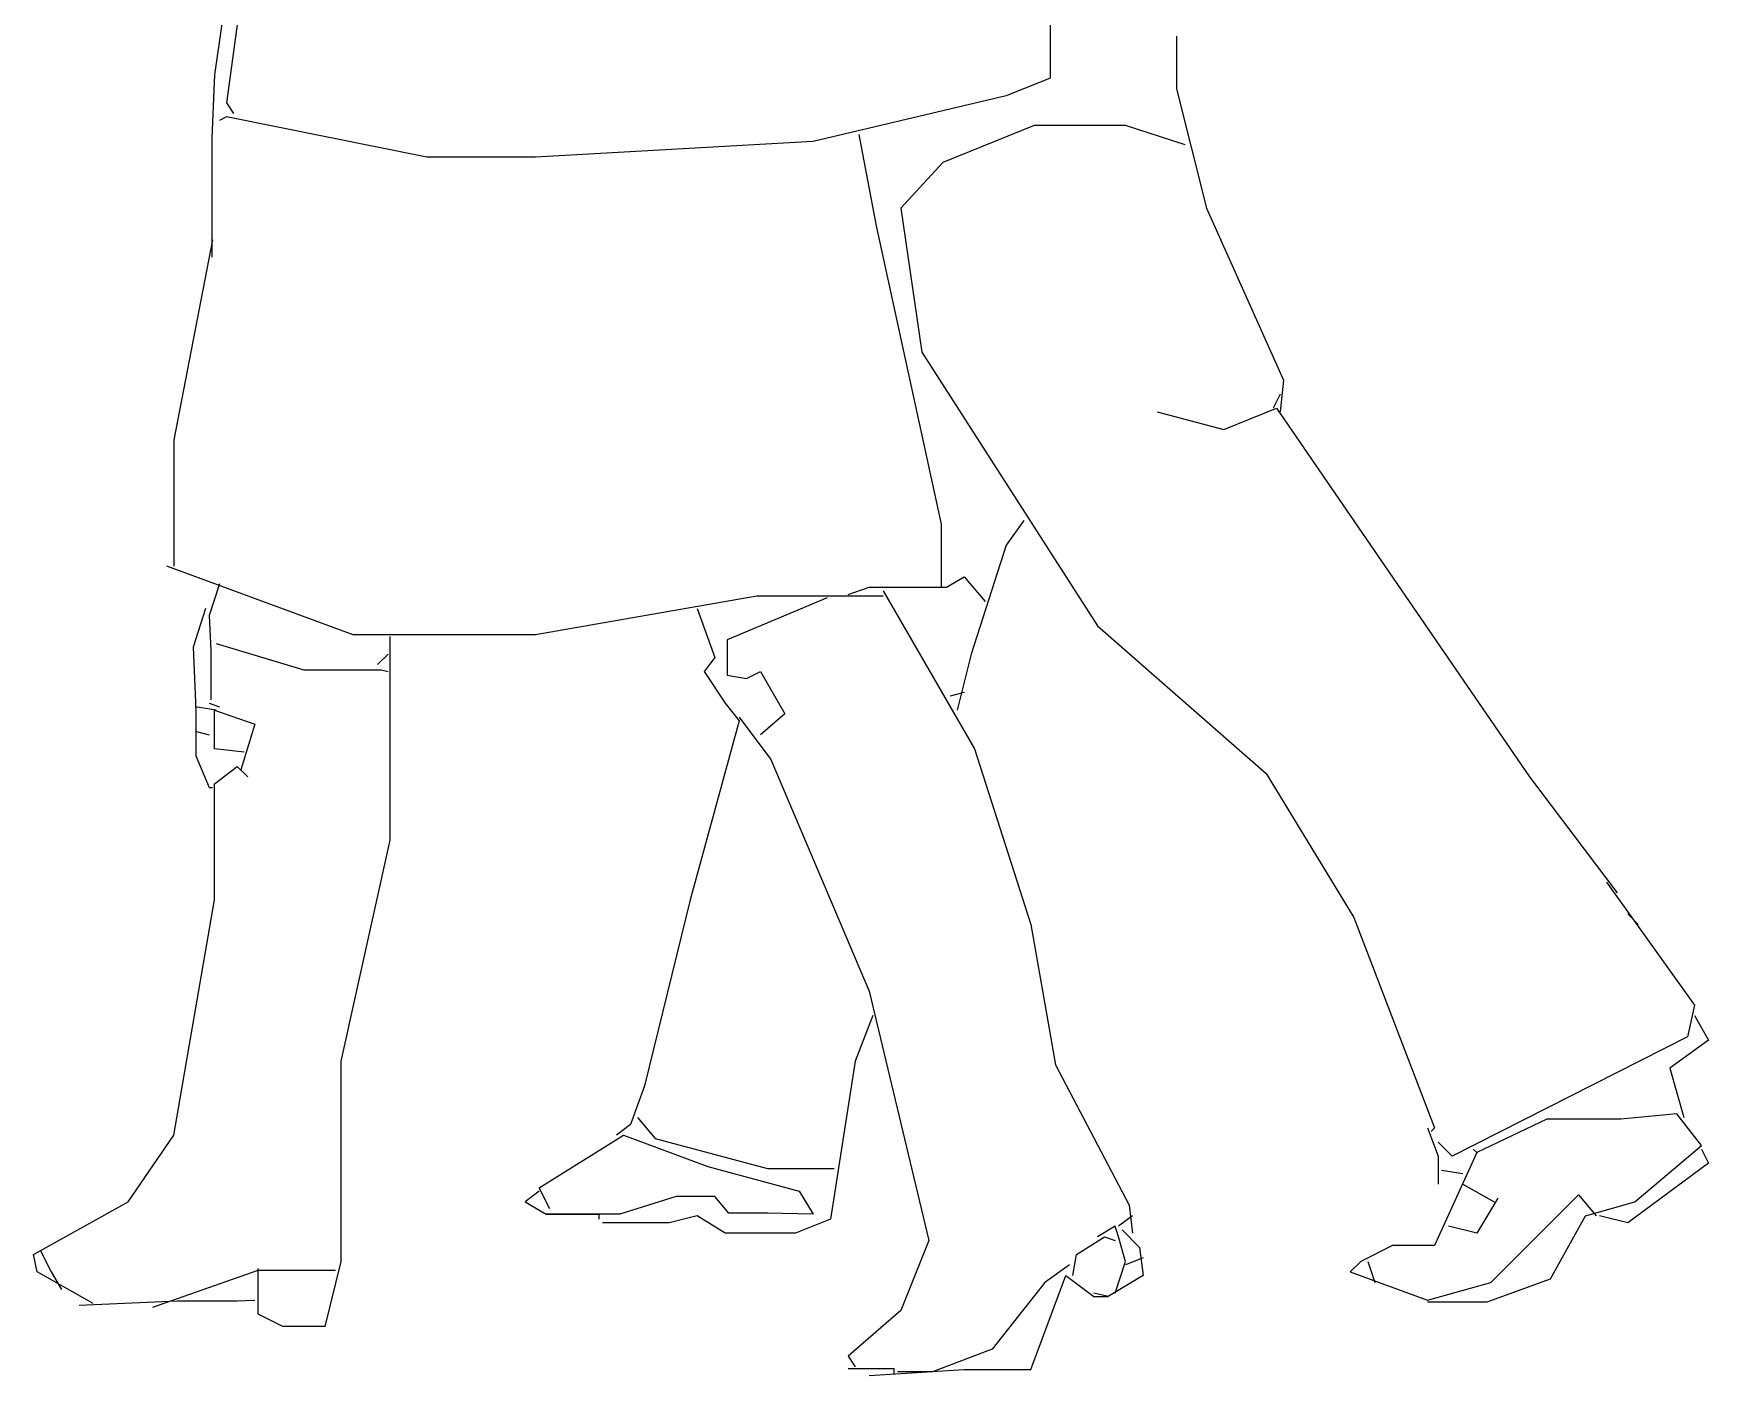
# Model space of a CAD drawing. Extents: x -126.29 to -125.34, y -5277.37 to -5275.67.
# Drawn here: x -126.292 to -125.338, y -5277.371 to -5276.607 of the extents above; entities that cross this region are included whole.
import ezdxf

# ---------------------------------------------------------------- set-up
doc = ezdxf.new("R2010")
doc.units = 0
doc.header["$LTSCALE"] = 1000
doc.layers.add('MULHER', color=7, linetype='CONTINUOUS')

msp = doc.modelspace()

# ---------------------------------------------------------------- linework, layer by layer
at = {"layer": 'MULHER', "linetype": 'CONTINUOUS'}
for points in [[(-125.8964, -5276.00427), (-125.8484, -5276.05427), (-125.8264, -5276.10027), (-125.8144, -5276.14227), (-125.8044, -5276.17427), (-125.7964, -5276.21227), (-125.7724, -5276.24027), (-125.7644, -5276.26827), (-125.7494, -5276.30827), (-125.7494, -5276.36427), (-125.7704, -5276.38427), (-125.7854, -5276.39027), (-125.7854, -5276.44627), (-125.7134, -5276.59827), (-125.7134, -5276.63227), (-125.7384, -5276.64227), (-125.8484, -5276.66827), (-126.0064, -5276.67727), (-126.0684, -5276.67727), (-126.1824, -5276.65427), (-126.1864, -5276.65627)], [(-125.8964, -5276.00427), (-125.8484, -5276.05427), (-125.8264, -5276.10027), (-125.8144, -5276.14227), (-125.8044, -5276.17427), (-125.7964, -5276.21227), (-125.7724, -5276.24027), (-125.7644, -5276.26827), (-125.7494, -5276.30827), (-125.7494, -5276.36427), (-125.7704, -5276.38427), (-125.7854, -5276.39027), (-125.7854, -5276.44627), (-125.7134, -5276.59827), (-125.7134, -5276.63227), (-125.7384, -5276.64227), (-125.8484, -5276.66827), (-126.0064, -5276.67727), (-126.0684, -5276.67727), (-126.1824, -5276.65427), (-126.1864, -5276.65627)], [(-125.8964, -5276.00427), (-125.8484, -5276.05427), (-125.8264, -5276.10027), (-125.8144, -5276.14227), (-125.8044, -5276.17427), (-125.7964, -5276.21227), (-125.7724, -5276.24027), (-125.7644, -5276.26827), (-125.7494, -5276.30827), (-125.7494, -5276.36427), (-125.7704, -5276.38427), (-125.7854, -5276.39027), (-125.7854, -5276.44627), (-125.7134, -5276.59827), (-125.7134, -5276.63227), (-125.7384, -5276.64227), (-125.8484, -5276.66827), (-126.0064, -5276.67727), (-126.0684, -5276.67727), (-126.1824, -5276.65427), (-126.1864, -5276.65627)], [(-125.8964, -5276.00427), (-125.8484, -5276.05427), (-125.8264, -5276.10027), (-125.8144, -5276.14227), (-125.8044, -5276.17427), (-125.7964, -5276.21227), (-125.7724, -5276.24027), (-125.7644, -5276.26827), (-125.7494, -5276.30827), (-125.7494, -5276.36427), (-125.7704, -5276.38427), (-125.7854, -5276.39027), (-125.7854, -5276.44627), (-125.7134, -5276.59827), (-125.7134, -5276.63227), (-125.7384, -5276.64227), (-125.8484, -5276.66827), (-126.0064, -5276.67727), (-126.0684, -5276.67727), (-126.1824, -5276.65427), (-126.1864, -5276.65627)], [(-125.8964, -5276.00427), (-125.8484, -5276.05427), (-125.8264, -5276.10027), (-125.8144, -5276.14227), (-125.8044, -5276.17427), (-125.7964, -5276.21227), (-125.7724, -5276.24027), (-125.7644, -5276.26827), (-125.7494, -5276.30827), (-125.7494, -5276.36427), (-125.7704, -5276.38427), (-125.7854, -5276.39027), (-125.7854, -5276.44627), (-125.7134, -5276.59827), (-125.7134, -5276.63227), (-125.7384, -5276.64227), (-125.8484, -5276.66827), (-126.0064, -5276.67727), (-126.0684, -5276.67727), (-126.1824, -5276.65427), (-126.1864, -5276.65627)], [(-125.8964, -5276.00427), (-125.8484, -5276.05427), (-125.8264, -5276.10027), (-125.8144, -5276.14227), (-125.8044, -5276.17427), (-125.7964, -5276.21227), (-125.7724, -5276.24027), (-125.7644, -5276.26827), (-125.7494, -5276.30827), (-125.7494, -5276.36427), (-125.7704, -5276.38427), (-125.7854, -5276.39027), (-125.7854, -5276.44627), (-125.7134, -5276.59827), (-125.7134, -5276.63227), (-125.7384, -5276.64227), (-125.8484, -5276.66827), (-126.0064, -5276.67727), (-126.0684, -5276.67727), (-126.1824, -5276.65427), (-126.1864, -5276.65627)], [(-126.0904, -5276.32827), (-126.0774, -5276.33427), (-126.0799, -5276.49827), (-126.0799, -5276.51827), (-126.1284, -5276.52627), (-126.1444, -5276.53427), (-126.1744, -5276.58627), (-126.1824, -5276.64627), (-126.1784, -5276.65227)], [(-126.0904, -5276.32827), (-126.0774, -5276.33427), (-126.0799, -5276.49827), (-126.0799, -5276.51827), (-126.1284, -5276.52627), (-126.1444, -5276.53427), (-126.1744, -5276.58627), (-126.1824, -5276.64627), (-126.1784, -5276.65227)], [(-126.0904, -5276.32827), (-126.0774, -5276.33427), (-126.0799, -5276.49827), (-126.0799, -5276.51827), (-126.1284, -5276.52627), (-126.1444, -5276.53427), (-126.1744, -5276.58627), (-126.1824, -5276.64627), (-126.1784, -5276.65227)], [(-126.1924, -5276.34627), (-126.1964, -5276.35827), (-126.2144, -5276.40627), (-126.2244, -5276.48027), (-126.2164, -5276.50027), (-126.1764, -5276.50827), (-126.1764, -5276.54027), (-126.1894, -5276.63027), (-126.1909, -5276.66627), (-126.1909, -5276.73427)], [(-126.1924, -5276.34627), (-126.1964, -5276.35827), (-126.2144, -5276.40627), (-126.2244, -5276.48027), (-126.2164, -5276.50027), (-126.1764, -5276.50827), (-126.1764, -5276.54027), (-126.1894, -5276.63027), (-126.1909, -5276.66627), (-126.1909, -5276.73427)], [(-126.1924, -5276.34627), (-126.1964, -5276.35827), (-126.2144, -5276.40627), (-126.2244, -5276.48027), (-126.2164, -5276.50027), (-126.1764, -5276.50827), (-126.1764, -5276.54027), (-126.1894, -5276.63027), (-126.1909, -5276.66627), (-126.1909, -5276.73427)], [(-126.1924, -5276.34627), (-126.1964, -5276.35827), (-126.2144, -5276.40627), (-126.2244, -5276.48027), (-126.2164, -5276.50027), (-126.1764, -5276.50827), (-126.1764, -5276.54027), (-126.1894, -5276.63027), (-126.1909, -5276.66627), (-126.1909, -5276.73427)], [(-126.1924, -5276.34627), (-126.1964, -5276.35827), (-126.2144, -5276.40627), (-126.2244, -5276.48027), (-126.2164, -5276.50027), (-126.1764, -5276.50827), (-126.1764, -5276.54027), (-126.1894, -5276.63027), (-126.1909, -5276.66627), (-126.1909, -5276.73427)], [(-125.6414, -5276.60827), (-125.6414, -5276.63827), (-125.6244, -5276.70627), (-125.5804, -5276.80427), (-125.5824, -5276.82227)], [(-125.6414, -5276.60827), (-125.6414, -5276.63827), (-125.6244, -5276.70627), (-125.5804, -5276.80427), (-125.5824, -5276.82227)], [(-125.6414, -5276.60827), (-125.6414, -5276.63827), (-125.6244, -5276.70627), (-125.5804, -5276.80427), (-125.5824, -5276.82227)], [(-125.6414, -5276.60827), (-125.6414, -5276.63827), (-125.6244, -5276.70627), (-125.5804, -5276.80427), (-125.5824, -5276.82227)], [(-125.6414, -5276.60827), (-125.6414, -5276.63827), (-125.6244, -5276.70627), (-125.5804, -5276.80427), (-125.5824, -5276.82227)], [(-125.6414, -5276.60827), (-125.6414, -5276.63827), (-125.6244, -5276.70627), (-125.5804, -5276.80427), (-125.5824, -5276.82227)], [(-125.6414, -5276.60827), (-125.6414, -5276.63827), (-125.6244, -5276.70627), (-125.5804, -5276.80427), (-125.5824, -5276.82227)], [(-125.6414, -5276.60827), (-125.6414, -5276.63827), (-125.6244, -5276.70627), (-125.5804, -5276.80427), (-125.5824, -5276.82227)], [(-125.6414, -5276.60827), (-125.6414, -5276.63827), (-125.6244, -5276.70627), (-125.5804, -5276.80427), (-125.5824, -5276.82227)], [(-125.6364, -5276.67027), (-125.6704, -5276.65927), (-125.7224, -5276.65927), (-125.7744, -5276.68027), (-125.7984, -5276.70627), (-125.7864, -5276.78827), (-125.6864, -5276.94427), (-125.5904, -5277.02827), (-125.5404, -5277.11027), (-125.4944, -5277.23027), (-125.4964, -5277.23227)], [(-125.6364, -5276.67027), (-125.6704, -5276.65927), (-125.7224, -5276.65927), (-125.7744, -5276.68027), (-125.7984, -5276.70627), (-125.7864, -5276.78827), (-125.6864, -5276.94427), (-125.5904, -5277.02827), (-125.5404, -5277.11027), (-125.4944, -5277.23027), (-125.4964, -5277.23227)], [(-125.6364, -5276.67027), (-125.6704, -5276.65927), (-125.7224, -5276.65927), (-125.7744, -5276.68027), (-125.7984, -5276.70627), (-125.7864, -5276.78827), (-125.6864, -5276.94427), (-125.5904, -5277.02827), (-125.5404, -5277.11027), (-125.4944, -5277.23027), (-125.4964, -5277.23227)], [(-125.6364, -5276.67027), (-125.6704, -5276.65927), (-125.7224, -5276.65927), (-125.7744, -5276.68027), (-125.7984, -5276.70627), (-125.7864, -5276.78827), (-125.6864, -5276.94427), (-125.5904, -5277.02827), (-125.5404, -5277.11027), (-125.4944, -5277.23027), (-125.4964, -5277.23227)], [(-125.6364, -5276.67027), (-125.6704, -5276.65927), (-125.7224, -5276.65927), (-125.7744, -5276.68027), (-125.7984, -5276.70627), (-125.7864, -5276.78827), (-125.6864, -5276.94427), (-125.5904, -5277.02827), (-125.5404, -5277.11027), (-125.4944, -5277.23027), (-125.4964, -5277.23227)], [(-125.6364, -5276.67027), (-125.6704, -5276.65927), (-125.7224, -5276.65927), (-125.7744, -5276.68027), (-125.7984, -5276.70627), (-125.7864, -5276.78827), (-125.6864, -5276.94427), (-125.5904, -5277.02827), (-125.5404, -5277.11027), (-125.4944, -5277.23027), (-125.4964, -5277.23227)], [(-125.6364, -5276.67027), (-125.6704, -5276.65927), (-125.7224, -5276.65927), (-125.7744, -5276.68027), (-125.7984, -5276.70627), (-125.7864, -5276.78827), (-125.6864, -5276.94427), (-125.5904, -5277.02827), (-125.5404, -5277.11027), (-125.4944, -5277.23027), (-125.4964, -5277.23227)], [(-125.6364, -5276.67027), (-125.6704, -5276.65927), (-125.7224, -5276.65927), (-125.7744, -5276.68027), (-125.7984, -5276.70627), (-125.7864, -5276.78827), (-125.6864, -5276.94427), (-125.5904, -5277.02827), (-125.5404, -5277.11027), (-125.4944, -5277.23027), (-125.4964, -5277.23227)], [(-125.8224, -5276.66427), (-125.8124, -5276.71627), (-125.7754, -5276.88627), (-125.7754, -5276.92227)], [(-125.8224, -5276.66427), (-125.8124, -5276.71627), (-125.7754, -5276.88627), (-125.7754, -5276.92227)], [(-125.8224, -5276.66427), (-125.8124, -5276.71627), (-125.7754, -5276.88627), (-125.7754, -5276.92227)], [(-125.8224, -5276.66427), (-125.8124, -5276.71627), (-125.7754, -5276.88627), (-125.7754, -5276.92227)], [(-125.8224, -5276.66427), (-125.8124, -5276.71627), (-125.7754, -5276.88627), (-125.7754, -5276.92227)], [(-125.8224, -5276.66427), (-125.8124, -5276.71627), (-125.7754, -5276.88627), (-125.7754, -5276.92227)], [(-125.8224, -5276.66427), (-125.8124, -5276.71627), (-125.7754, -5276.88627), (-125.7754, -5276.92227)], [(-126.1904, -5276.72427), (-126.2124, -5276.83827), (-126.2124, -5276.90627), (-126.2124, -5276.91027)], [(-126.1904, -5276.72427), (-126.2124, -5276.83827), (-126.2124, -5276.90627), (-126.2124, -5276.91027)], [(-126.1904, -5276.72427), (-126.2124, -5276.83827), (-126.2124, -5276.90627), (-126.2124, -5276.91027)], [(-126.1904, -5276.72427), (-126.2124, -5276.83827), (-126.2124, -5276.90627), (-126.2124, -5276.91027)], [(-126.1904, -5276.72427), (-126.2124, -5276.83827), (-126.2124, -5276.90627), (-126.2124, -5276.91027)], [(-126.1904, -5276.72427), (-126.2124, -5276.83827), (-126.2124, -5276.90627), (-126.2124, -5276.91027)], [(-125.5824, -5276.81227), (-125.5864, -5276.82027)], [(-125.5824, -5276.81227), (-125.5864, -5276.82027)], [(-125.5824, -5276.81227), (-125.5864, -5276.82027)], [(-125.5824, -5276.81227), (-125.5864, -5276.82027)], [(-125.5824, -5276.81227), (-125.5864, -5276.82027)], [(-125.5824, -5276.81227), (-125.5864, -5276.82027)], [(-125.5824, -5276.81227), (-125.5864, -5276.82027)], [(-125.5824, -5276.81227), (-125.5864, -5276.82027)], [(-125.5824, -5276.81227), (-125.5864, -5276.82027)], [(-125.5824, -5276.81227), (-125.5864, -5276.82027)], [(-125.6524, -5276.82227), (-125.6144, -5276.83227), (-125.5844, -5276.82027), (-125.4404, -5277.03027), (-125.3904, -5277.09627)], [(-125.6524, -5276.82227), (-125.6144, -5276.83227), (-125.5844, -5276.82027), (-125.4404, -5277.03027), (-125.3904, -5277.09627)], [(-125.6524, -5276.82227), (-125.6144, -5276.83227), (-125.5844, -5276.82027), (-125.4404, -5277.03027), (-125.3904, -5277.09627)], [(-125.6524, -5276.82227), (-125.6144, -5276.83227), (-125.5844, -5276.82027), (-125.4404, -5277.03027), (-125.3904, -5277.09627)], [(-125.6524, -5276.82227), (-125.6144, -5276.83227), (-125.5844, -5276.82027), (-125.4404, -5277.03027), (-125.3904, -5277.09627)], [(-125.7284, -5276.88427), (-125.7384, -5276.89827), (-125.7584, -5276.96027), (-125.7664, -5276.99227)], [(-125.7284, -5276.88427), (-125.7384, -5276.89827), (-125.7584, -5276.96027), (-125.7664, -5276.99227)], [(-125.7284, -5276.88427), (-125.7384, -5276.89827), (-125.7584, -5276.96027), (-125.7664, -5276.99227)], [(-125.7284, -5276.88427), (-125.7384, -5276.89827), (-125.7584, -5276.96027), (-125.7664, -5276.99227)], [(-125.8084, -5276.92727), (-125.8804, -5276.92727), (-126.0064, -5276.94927), (-126.1104, -5276.94927), (-126.2164, -5276.91027)], [(-125.8084, -5276.92727), (-125.8804, -5276.92727), (-126.0064, -5276.94927), (-126.1104, -5276.94927), (-126.2164, -5276.91027)], [(-125.8084, -5276.92727), (-125.8804, -5276.92727), (-126.0064, -5276.94927), (-126.1104, -5276.94927), (-126.2164, -5276.91027)], [(-125.8084, -5276.92727), (-125.8804, -5276.92727), (-126.0064, -5276.94927), (-126.1104, -5276.94927), (-126.2164, -5276.91027)], [(-126.1864, -5276.92027), (-126.1924, -5276.93827), (-126.1914, -5276.95827), (-126.1914, -5276.98627)], [(-126.1864, -5276.92027), (-126.1924, -5276.93827), (-126.1914, -5276.95827), (-126.1914, -5276.98627)], [(-126.1864, -5276.92027), (-126.1924, -5276.93827), (-126.1914, -5276.95827), (-126.1914, -5276.98627)], [(-126.1864, -5276.92027), (-126.1924, -5276.93827), (-126.1914, -5276.95827), (-126.1914, -5276.98627)], [(-126.1864, -5276.92027), (-126.1924, -5276.93827), (-126.1914, -5276.95827), (-126.1914, -5276.98627)], [(-126.1864, -5276.92027), (-126.1924, -5276.93827), (-126.1914, -5276.95827), (-126.1914, -5276.98627)], [(-125.8284, -5276.92627), (-125.8164, -5276.92227), (-125.7724, -5276.92227), (-125.7624, -5276.91627), (-125.7504, -5276.93027)], [(-125.8284, -5276.92627), (-125.8164, -5276.92227), (-125.7724, -5276.92227), (-125.7624, -5276.91627), (-125.7504, -5276.93027)], [(-125.8284, -5276.92627), (-125.8164, -5276.92227), (-125.7724, -5276.92227), (-125.7624, -5276.91627), (-125.7504, -5276.93027)], [(-125.8284, -5276.92627), (-125.8164, -5276.92227), (-125.7724, -5276.92227), (-125.7624, -5276.91627), (-125.7504, -5276.93027)], [(-125.8404, -5276.92827), (-125.8974, -5276.95227), (-125.8974, -5276.97227), (-125.8864, -5276.97427), (-125.8784, -5276.97027), (-125.8644, -5276.99427), (-125.8784, -5277.00627)], [(-125.8404, -5276.92827), (-125.8974, -5276.95227), (-125.8974, -5276.97227), (-125.8864, -5276.97427), (-125.8784, -5276.97027), (-125.8644, -5276.99427), (-125.8784, -5277.00627)], [(-125.8404, -5276.92827), (-125.8974, -5276.95227), (-125.8974, -5276.97227), (-125.8864, -5276.97427), (-125.8784, -5276.97027), (-125.8644, -5276.99427), (-125.8784, -5277.00627)], [(-125.8404, -5276.92827), (-125.8974, -5276.95227), (-125.8974, -5276.97227), (-125.8864, -5276.97427), (-125.8784, -5276.97027), (-125.8644, -5276.99427), (-125.8784, -5277.00627)], [(-125.8404, -5276.92827), (-125.8974, -5276.95227), (-125.8974, -5276.97227), (-125.8864, -5276.97427), (-125.8784, -5276.97027), (-125.8644, -5276.99427), (-125.8784, -5277.00627)], [(-125.8404, -5276.92827), (-125.8974, -5276.95227), (-125.8974, -5276.97227), (-125.8864, -5276.97427), (-125.8784, -5276.97027), (-125.8644, -5276.99427), (-125.8784, -5277.00627)], [(-125.8404, -5276.92827), (-125.8974, -5276.95227), (-125.8974, -5276.97227), (-125.8864, -5276.97427), (-125.8784, -5276.97027), (-125.8644, -5276.99427), (-125.8784, -5277.00627)], [(-125.8084, -5276.92427), (-125.7564, -5277.01427), (-125.7244, -5277.11427), (-125.7104, -5277.19427), (-125.6684, -5277.27427), (-125.6664, -5277.29027)], [(-125.8084, -5276.92427), (-125.7564, -5277.01427), (-125.7244, -5277.11427), (-125.7104, -5277.19427), (-125.6684, -5277.27427), (-125.6664, -5277.29027)], [(-125.8084, -5276.92427), (-125.7564, -5277.01427), (-125.7244, -5277.11427), (-125.7104, -5277.19427), (-125.6684, -5277.27427), (-125.6664, -5277.29027)], [(-125.8084, -5276.92427), (-125.7564, -5277.01427), (-125.7244, -5277.11427), (-125.7104, -5277.19427), (-125.6684, -5277.27427), (-125.6664, -5277.29027)], [(-125.8084, -5276.92427), (-125.7564, -5277.01427), (-125.7244, -5277.11427), (-125.7104, -5277.19427), (-125.6684, -5277.27427), (-125.6664, -5277.29027)], [(-125.8084, -5276.92427), (-125.7564, -5277.01427), (-125.7244, -5277.11427), (-125.7104, -5277.19427), (-125.6684, -5277.27427), (-125.6664, -5277.29027)], [(-125.8084, -5276.92427), (-125.7564, -5277.01427), (-125.7244, -5277.11427), (-125.7104, -5277.19427), (-125.6684, -5277.27427), (-125.6664, -5277.29027)], [(-125.8084, -5276.92427), (-125.7564, -5277.01427), (-125.7244, -5277.11427), (-125.7104, -5277.19427), (-125.6684, -5277.27427), (-125.6664, -5277.29027)], [(-125.8084, -5276.92427), (-125.7564, -5277.01427), (-125.7244, -5277.11427), (-125.7104, -5277.19427), (-125.6684, -5277.27427), (-125.6664, -5277.29027)], [(-125.8084, -5276.92427), (-125.7564, -5277.01427), (-125.7244, -5277.11427), (-125.7104, -5277.19427), (-125.6684, -5277.27427), (-125.6664, -5277.29027)], [(-126.1944, -5276.93427), (-126.2014, -5276.95627), (-126.1999, -5276.99227), (-126.1999, -5277.01827), (-126.1924, -5277.03627), (-126.1904, -5277.03627)], [(-126.1944, -5276.93427), (-126.2014, -5276.95627), (-126.1999, -5276.99227), (-126.1999, -5277.01827), (-126.1924, -5277.03627), (-126.1904, -5277.03627)], [(-126.1944, -5276.93427), (-126.2014, -5276.95627), (-126.1999, -5276.99227), (-126.1999, -5277.01827), (-126.1924, -5277.03627), (-126.1904, -5277.03627)], [(-126.1944, -5276.93427), (-126.2014, -5276.95627), (-126.1999, -5276.99227), (-126.1999, -5277.01827), (-126.1924, -5277.03627), (-126.1904, -5277.03627)], [(-126.1944, -5276.93427), (-126.2014, -5276.95627), (-126.1999, -5276.99227), (-126.1999, -5277.01827), (-126.1924, -5277.03627), (-126.1904, -5277.03627)], [(-126.1944, -5276.93427), (-126.2014, -5276.95627), (-126.1999, -5276.99227), (-126.1999, -5277.01827), (-126.1924, -5277.03627), (-126.1904, -5277.03627)], [(-126.1944, -5276.93427), (-126.2014, -5276.95627), (-126.1999, -5276.99227), (-126.1999, -5277.01827), (-126.1924, -5277.03627), (-126.1904, -5277.03627)], [(-126.1944, -5276.93427), (-126.2014, -5276.95627), (-126.1999, -5276.99227), (-126.1999, -5277.01827), (-126.1924, -5277.03627), (-126.1904, -5277.03627)], [(-126.1944, -5276.93427), (-126.2014, -5276.95627), (-126.1999, -5276.99227), (-126.1999, -5277.01827), (-126.1924, -5277.03627), (-126.1904, -5277.03627)], [(-125.9144, -5276.93427), (-125.9044, -5276.96227), (-125.9104, -5276.97027), (-125.8984, -5276.98827), (-125.8904, -5276.99827), (-125.9184, -5277.10027), (-125.9444, -5277.20627), (-125.9524, -5277.22827), (-125.9604, -5277.23427)], [(-125.9144, -5276.93427), (-125.9044, -5276.96227), (-125.9104, -5276.97027), (-125.8984, -5276.98827), (-125.8904, -5276.99827), (-125.9184, -5277.10027), (-125.9444, -5277.20627), (-125.9524, -5277.22827), (-125.9604, -5277.23427)], [(-125.9144, -5276.93427), (-125.9044, -5276.96227), (-125.9104, -5276.97027), (-125.8984, -5276.98827), (-125.8904, -5276.99827), (-125.9184, -5277.10027), (-125.9444, -5277.20627), (-125.9524, -5277.22827), (-125.9604, -5277.23427)], [(-125.9144, -5276.93427), (-125.9044, -5276.96227), (-125.9104, -5276.97027), (-125.8984, -5276.98827), (-125.8904, -5276.99827), (-125.9184, -5277.10027), (-125.9444, -5277.20627), (-125.9524, -5277.22827), (-125.9604, -5277.23427)], [(-126.1884, -5276.95427), (-126.1384, -5276.96927), (-126.0944, -5276.96927), (-126.0904, -5276.97027)], [(-126.1884, -5276.95427), (-126.1384, -5276.96927), (-126.0944, -5276.96927), (-126.0904, -5276.97027)], [(-126.1884, -5276.95427), (-126.1384, -5276.96927), (-126.0944, -5276.96927), (-126.0904, -5276.97027)], [(-126.0894, -5276.95027), (-126.0894, -5277.06627), (-126.1174, -5277.19227), (-126.1174, -5277.30627), (-126.1264, -5277.34327), (-126.1504, -5277.34327), (-126.1644, -5277.33627), (-126.1644, -5277.31027)], [(-126.0894, -5276.95027), (-126.0894, -5277.06627), (-126.1174, -5277.19227), (-126.1174, -5277.30627), (-126.1264, -5277.34327), (-126.1504, -5277.34327), (-126.1644, -5277.33627), (-126.1644, -5277.31027)], [(-126.0894, -5276.95027), (-126.0894, -5277.06627), (-126.1174, -5277.19227), (-126.1174, -5277.30627), (-126.1264, -5277.34327), (-126.1504, -5277.34327), (-126.1644, -5277.33627), (-126.1644, -5277.31027)], [(-126.0894, -5276.95027), (-126.0894, -5277.06627), (-126.1174, -5277.19227), (-126.1174, -5277.30627), (-126.1264, -5277.34327), (-126.1504, -5277.34327), (-126.1644, -5277.33627), (-126.1644, -5277.31027)], [(-126.0894, -5276.95027), (-126.0894, -5277.06627), (-126.1174, -5277.19227), (-126.1174, -5277.30627), (-126.1264, -5277.34327), (-126.1504, -5277.34327), (-126.1644, -5277.33627), (-126.1644, -5277.31027)], [(-126.0894, -5276.95027), (-126.0894, -5277.06627), (-126.1174, -5277.19227), (-126.1174, -5277.30627), (-126.1264, -5277.34327), (-126.1504, -5277.34327), (-126.1644, -5277.33627), (-126.1644, -5277.31027)], [(-126.0894, -5276.95027), (-126.0894, -5277.06627), (-126.1174, -5277.19227), (-126.1174, -5277.30627), (-126.1264, -5277.34327), (-126.1504, -5277.34327), (-126.1644, -5277.33627), (-126.1644, -5277.31027)], [(-126.0894, -5276.95027), (-126.0894, -5277.06627), (-126.1174, -5277.19227), (-126.1174, -5277.30627), (-126.1264, -5277.34327), (-126.1504, -5277.34327), (-126.1644, -5277.33627), (-126.1644, -5277.31027)], [(-126.0894, -5276.95027), (-126.0894, -5277.06627), (-126.1174, -5277.19227), (-126.1174, -5277.30627), (-126.1264, -5277.34327), (-126.1504, -5277.34327), (-126.1644, -5277.33627), (-126.1644, -5277.31027)], [(-126.0894, -5276.95027), (-126.0894, -5277.06627), (-126.1174, -5277.19227), (-126.1174, -5277.30627), (-126.1264, -5277.34327), (-126.1504, -5277.34327), (-126.1644, -5277.33627), (-126.1644, -5277.31027)], [(-126.0894, -5276.95027), (-126.0894, -5277.06627), (-126.1174, -5277.19227), (-126.1174, -5277.30627), (-126.1264, -5277.34327), (-126.1504, -5277.34327), (-126.1644, -5277.33627), (-126.1644, -5277.31027)], [(-126.0894, -5276.95027), (-126.0894, -5277.06627), (-126.1174, -5277.19227), (-126.1174, -5277.30627), (-126.1264, -5277.34327), (-126.1504, -5277.34327), (-126.1644, -5277.33627), (-126.1644, -5277.31027)], [(-126.0894, -5276.95027), (-126.0894, -5277.06627), (-126.1174, -5277.19227), (-126.1174, -5277.30627), (-126.1264, -5277.34327), (-126.1504, -5277.34327), (-126.1644, -5277.33627), (-126.1644, -5277.31027)], [(-126.0904, -5276.96027), (-126.0964, -5276.96627)], [(-126.0904, -5276.96027), (-126.0964, -5276.96627)], [(-126.0904, -5276.96027), (-126.0964, -5276.96627)], [(-126.0904, -5276.96027), (-126.0964, -5276.96627)], [(-126.0904, -5276.96027), (-126.0964, -5276.96627)], [(-126.0904, -5276.96027), (-126.0964, -5276.96627)], [(-126.0904, -5276.96027), (-126.0964, -5276.96627)], [(-126.1924, -5276.98827), (-126.1864, -5276.99027)], [(-126.1924, -5276.98827), (-126.1864, -5276.99027)], [(-125.7624, -5276.98227), (-125.7704, -5276.98427)], [(-125.7624, -5276.98227), (-125.7704, -5276.98427)], [(-125.7624, -5276.98227), (-125.7704, -5276.98427)], [(-126.1884, -5276.99227), (-126.2004, -5276.99027)], [(-126.1884, -5276.99227), (-126.2004, -5276.99027)], [(-126.1724, -5277.01627), (-126.1894, -5277.01427), (-126.1894, -5276.99227), (-126.1664, -5277.00027), (-126.1744, -5277.02627)], [(-126.1724, -5277.01627), (-126.1894, -5277.01427), (-126.1894, -5276.99227), (-126.1664, -5277.00027), (-126.1744, -5277.02627)], [(-126.1724, -5277.01627), (-126.1894, -5277.01427), (-126.1894, -5276.99227), (-126.1664, -5277.00027), (-126.1744, -5277.02627)], [(-126.1724, -5277.01627), (-126.1894, -5277.01427), (-126.1894, -5276.99227), (-126.1664, -5277.00027), (-126.1744, -5277.02627)], [(-126.1724, -5277.01627), (-126.1894, -5277.01427), (-126.1894, -5276.99227), (-126.1664, -5277.00027), (-126.1744, -5277.02627)], [(-126.1724, -5277.01627), (-126.1894, -5277.01427), (-126.1894, -5276.99227), (-126.1664, -5277.00027), (-126.1744, -5277.02627)], [(-126.1724, -5277.01627), (-126.1894, -5277.01427), (-126.1894, -5276.99227), (-126.1664, -5277.00027), (-126.1744, -5277.02627)], [(-125.8904, -5276.99627), (-125.8724, -5277.02027), (-125.8164, -5277.15227), (-125.7824, -5277.29427), (-125.7984, -5277.33427), (-125.8284, -5277.36027), (-125.8244, -5277.36627)], [(-125.8904, -5276.99627), (-125.8724, -5277.02027), (-125.8164, -5277.15227), (-125.7824, -5277.29427), (-125.7984, -5277.33427), (-125.8284, -5277.36027), (-125.8244, -5277.36627)], [(-125.8904, -5276.99627), (-125.8724, -5277.02027), (-125.8164, -5277.15227), (-125.7824, -5277.29427), (-125.7984, -5277.33427), (-125.8284, -5277.36027), (-125.8244, -5277.36627)], [(-125.8904, -5276.99627), (-125.8724, -5277.02027), (-125.8164, -5277.15227), (-125.7824, -5277.29427), (-125.7984, -5277.33427), (-125.8284, -5277.36027), (-125.8244, -5277.36627)], [(-125.8904, -5276.99627), (-125.8724, -5277.02027), (-125.8164, -5277.15227), (-125.7824, -5277.29427), (-125.7984, -5277.33427), (-125.8284, -5277.36027), (-125.8244, -5277.36627)], [(-125.8904, -5276.99627), (-125.8724, -5277.02027), (-125.8164, -5277.15227), (-125.7824, -5277.29427), (-125.7984, -5277.33427), (-125.8284, -5277.36027), (-125.8244, -5277.36627)], [(-125.8904, -5276.99627), (-125.8724, -5277.02027), (-125.8164, -5277.15227), (-125.7824, -5277.29427), (-125.7984, -5277.33427), (-125.8284, -5277.36027), (-125.8244, -5277.36627)], [(-126.2004, -5277.00427), (-126.1924, -5277.00627)], [(-126.2004, -5277.00427), (-126.1924, -5277.00627)], [(-126.2004, -5277.00427), (-126.1924, -5277.00627)], [(-126.2004, -5277.00427), (-126.1924, -5277.00627)], [(-126.2004, -5277.00427), (-126.1924, -5277.00627)], [(-126.2004, -5277.00427), (-126.1924, -5277.00627)], [(-126.2004, -5277.00427), (-126.1924, -5277.00627)], [(-126.2004, -5277.00427), (-126.1924, -5277.00627)], [(-126.2584, -5277.33027), (-126.2904, -5277.31227), (-126.2924, -5277.30227), (-126.2384, -5277.27227), (-126.2124, -5277.23427), (-126.1894, -5277.10027), (-126.1894, -5277.03427), (-126.1764, -5277.02427), (-126.1704, -5277.03027)], [(-126.2584, -5277.33027), (-126.2904, -5277.31227), (-126.2924, -5277.30227), (-126.2384, -5277.27227), (-126.2124, -5277.23427), (-126.1894, -5277.10027), (-126.1894, -5277.03427), (-126.1764, -5277.02427), (-126.1704, -5277.03027)], [(-126.2584, -5277.33027), (-126.2904, -5277.31227), (-126.2924, -5277.30227), (-126.2384, -5277.27227), (-126.2124, -5277.23427), (-126.1894, -5277.10027), (-126.1894, -5277.03427), (-126.1764, -5277.02427), (-126.1704, -5277.03027)], [(-126.2584, -5277.33027), (-126.2904, -5277.31227), (-126.2924, -5277.30227), (-126.2384, -5277.27227), (-126.2124, -5277.23427), (-126.1894, -5277.10027), (-126.1894, -5277.03427), (-126.1764, -5277.02427), (-126.1704, -5277.03027)], [(-126.2584, -5277.33027), (-126.2904, -5277.31227), (-126.2924, -5277.30227), (-126.2384, -5277.27227), (-126.2124, -5277.23427), (-126.1894, -5277.10027), (-126.1894, -5277.03427), (-126.1764, -5277.02427), (-126.1704, -5277.03027)], [(-126.2584, -5277.33027), (-126.2904, -5277.31227), (-126.2924, -5277.30227), (-126.2384, -5277.27227), (-126.2124, -5277.23427), (-126.1894, -5277.10027), (-126.1894, -5277.03427), (-126.1764, -5277.02427), (-126.1704, -5277.03027)], [(-126.2584, -5277.33027), (-126.2904, -5277.31227), (-126.2924, -5277.30227), (-126.2384, -5277.27227), (-126.2124, -5277.23427), (-126.1894, -5277.10027), (-126.1894, -5277.03427), (-126.1764, -5277.02427), (-126.1704, -5277.03027)], [(-125.3964, -5277.09027), (-125.3464, -5277.16027), (-125.3504, -5277.17827), (-125.4844, -5277.24627), (-125.4924, -5277.23827)], [(-125.3964, -5277.09027), (-125.3464, -5277.16027), (-125.3504, -5277.17827), (-125.4844, -5277.24627), (-125.4924, -5277.23827)], [(-125.3964, -5277.09027), (-125.3464, -5277.16027), (-125.3504, -5277.17827), (-125.4844, -5277.24627), (-125.4924, -5277.23827)], [(-125.3964, -5277.09027), (-125.3464, -5277.16027), (-125.3504, -5277.17827), (-125.4844, -5277.24627), (-125.4924, -5277.23827)], [(-125.3844, -5277.10827), (-125.3784, -5277.11427)], [(-125.3844, -5277.10827), (-125.3784, -5277.11427)], [(-125.3844, -5277.10827), (-125.3784, -5277.11427)], [(-125.3844, -5277.10827), (-125.3784, -5277.11427)], [(-125.3844, -5277.10827), (-125.3784, -5277.11427)], [(-125.3844, -5277.10827), (-125.3784, -5277.11427)], [(-125.3844, -5277.10827), (-125.3784, -5277.11427)], [(-125.3844, -5277.10827), (-125.3784, -5277.11427)], [(-125.3844, -5277.10827), (-125.3784, -5277.11427)], [(-125.8144, -5277.16627), (-125.8244, -5277.19227), (-125.8384, -5277.28227), (-125.8584, -5277.29027), (-125.8984, -5277.29027), (-125.9144, -5277.28027), (-125.9304, -5277.28427), (-125.9684, -5277.28427)], [(-125.3464, -5277.16627), (-125.3384, -5277.18027), (-125.3604, -5277.19627), (-125.3524, -5277.22427)], [(-125.3464, -5277.16627), (-125.3384, -5277.18027), (-125.3604, -5277.19627), (-125.3524, -5277.22427)], [(-125.3464, -5277.16627), (-125.3384, -5277.18027), (-125.3604, -5277.19627), (-125.3524, -5277.22427)], [(-125.3464, -5277.16627), (-125.3384, -5277.18027), (-125.3604, -5277.19627), (-125.3524, -5277.22427)], [(-125.3464, -5277.16627), (-125.3384, -5277.18027), (-125.3604, -5277.19627), (-125.3524, -5277.22427)], [(-125.3464, -5277.16627), (-125.3384, -5277.18027), (-125.3604, -5277.19627), (-125.3524, -5277.22427)], [(-125.9484, -5277.22427), (-125.9384, -5277.23627), (-125.8744, -5277.25327), (-125.8364, -5277.25327)], [(-125.9484, -5277.22427), (-125.9384, -5277.23627), (-125.8744, -5277.25327), (-125.8364, -5277.25327)], [(-125.9484, -5277.22427), (-125.9384, -5277.23627), (-125.8744, -5277.25327), (-125.8364, -5277.25327)], [(-125.9484, -5277.22427), (-125.9384, -5277.23627), (-125.8744, -5277.25327), (-125.8364, -5277.25327)], [(-125.9484, -5277.22427), (-125.9384, -5277.23627), (-125.8744, -5277.25327), (-125.8364, -5277.25327)], [(-125.9484, -5277.22427), (-125.9384, -5277.23627), (-125.8744, -5277.25327), (-125.8364, -5277.25327)], [(-125.4984, -5277.32927), (-125.4644, -5277.32927), (-125.4284, -5277.31627), (-125.4084, -5277.28027), (-125.3804, -5277.27227), (-125.3424, -5277.24027), (-125.3564, -5277.22227), (-125.3884, -5277.22527), (-125.4304, -5277.22527), (-125.4704, -5277.24427), (-125.4724, -5277.24227)], [(-125.4984, -5277.32927), (-125.4644, -5277.32927), (-125.4284, -5277.31627), (-125.4084, -5277.28027), (-125.3804, -5277.27227), (-125.3424, -5277.24027), (-125.3564, -5277.22227), (-125.3884, -5277.22527), (-125.4304, -5277.22527), (-125.4704, -5277.24427), (-125.4724, -5277.24227)], [(-125.4984, -5277.32927), (-125.4644, -5277.32927), (-125.4284, -5277.31627), (-125.4084, -5277.28027), (-125.3804, -5277.27227), (-125.3424, -5277.24027), (-125.3564, -5277.22227), (-125.3884, -5277.22527), (-125.4304, -5277.22527), (-125.4704, -5277.24427), (-125.4724, -5277.24227)], [(-125.9984, -5277.27627), (-126.0044, -5277.26427), (-125.9564, -5277.23427), (-125.9084, -5277.25227), (-125.8564, -5277.26627), (-125.8484, -5277.27927), (-125.8744, -5277.27877), (-125.8964, -5277.27877), (-125.9044, -5277.26927), (-125.9264, -5277.26927), (-125.9584, -5277.27927), (-126.0004, -5277.27927)], [(-125.9984, -5277.27627), (-126.0044, -5277.26427), (-125.9564, -5277.23427), (-125.9084, -5277.25227), (-125.8564, -5277.26627), (-125.8484, -5277.27927), (-125.8744, -5277.27877), (-125.8964, -5277.27877), (-125.9044, -5277.26927), (-125.9264, -5277.26927), (-125.9584, -5277.27927), (-126.0004, -5277.27927)], [(-125.9984, -5277.27627), (-126.0044, -5277.26427), (-125.9564, -5277.23427), (-125.9084, -5277.25227), (-125.8564, -5277.26627), (-125.8484, -5277.27927), (-125.8744, -5277.27877), (-125.8964, -5277.27877), (-125.9044, -5277.26927), (-125.9264, -5277.26927), (-125.9584, -5277.27927), (-126.0004, -5277.27927)], [(-125.9984, -5277.27627), (-126.0044, -5277.26427), (-125.9564, -5277.23427), (-125.9084, -5277.25227), (-125.8564, -5277.26627), (-125.8484, -5277.27927), (-125.8744, -5277.27877), (-125.8964, -5277.27877), (-125.9044, -5277.26927), (-125.9264, -5277.26927), (-125.9584, -5277.27927), (-126.0004, -5277.27927)], [(-125.9984, -5277.27627), (-126.0044, -5277.26427), (-125.9564, -5277.23427), (-125.9084, -5277.25227), (-125.8564, -5277.26627), (-125.8484, -5277.27927), (-125.8744, -5277.27877), (-125.8964, -5277.27877), (-125.9044, -5277.26927), (-125.9264, -5277.26927), (-125.9584, -5277.27927), (-126.0004, -5277.27927)], [(-125.4984, -5277.23027), (-125.4924, -5277.24627), (-125.4924, -5277.26227)], [(-125.4984, -5277.23027), (-125.4924, -5277.24627), (-125.4924, -5277.26227)], [(-125.4984, -5277.23027), (-125.4924, -5277.24627), (-125.4924, -5277.26227)], [(-125.4984, -5277.23027), (-125.4924, -5277.24627), (-125.4924, -5277.26227)], [(-125.4704, -5277.24427), (-125.4944, -5277.29727), (-125.5184, -5277.29727), (-125.5364, -5277.30627), (-125.5424, -5277.31227), (-125.4984, -5277.32827), (-125.4624, -5277.31827), (-125.4124, -5277.26827), (-125.4024, -5277.28027)], [(-125.4704, -5277.24427), (-125.4944, -5277.29727), (-125.5184, -5277.29727), (-125.5364, -5277.30627), (-125.5424, -5277.31227), (-125.4984, -5277.32827), (-125.4624, -5277.31827), (-125.4124, -5277.26827), (-125.4024, -5277.28027)], [(-125.4704, -5277.24427), (-125.4944, -5277.29727), (-125.5184, -5277.29727), (-125.5364, -5277.30627), (-125.5424, -5277.31227), (-125.4984, -5277.32827), (-125.4624, -5277.31827), (-125.4124, -5277.26827), (-125.4024, -5277.28027)], [(-125.3424, -5277.24227), (-125.3384, -5277.25027), (-125.3844, -5277.28427), (-125.4004, -5277.28027)], [(-125.3424, -5277.24227), (-125.3384, -5277.25027), (-125.3844, -5277.28427), (-125.4004, -5277.28027)], [(-125.3424, -5277.24227), (-125.3384, -5277.25027), (-125.3844, -5277.28427), (-125.4004, -5277.28027)], [(-125.3424, -5277.24227), (-125.3384, -5277.25027), (-125.3844, -5277.28427), (-125.4004, -5277.28027)], [(-125.3424, -5277.24227), (-125.3384, -5277.25027), (-125.3844, -5277.28427), (-125.4004, -5277.28027)], [(-125.3424, -5277.24227), (-125.3384, -5277.25027), (-125.3844, -5277.28427), (-125.4004, -5277.28027)], [(-125.3424, -5277.24227), (-125.3384, -5277.25027), (-125.3844, -5277.28427), (-125.4004, -5277.28027)], [(-125.3424, -5277.24227), (-125.3384, -5277.25027), (-125.3844, -5277.28427), (-125.4004, -5277.28027)], [(-125.3424, -5277.24227), (-125.3384, -5277.25027), (-125.3844, -5277.28427), (-125.4004, -5277.28027)], [(-125.4904, -5277.25427), (-125.4784, -5277.25627)], [(-125.4784, -5277.26227), (-125.4604, -5277.27227)], [(-126.0044, -5277.26627), (-126.0124, -5277.27227), (-126.0004, -5277.27927), (-125.9704, -5277.27927), (-125.9704, -5277.28227)], [(-126.0044, -5277.26627), (-126.0124, -5277.27227), (-126.0004, -5277.27927), (-125.9704, -5277.27927), (-125.9704, -5277.28227)], [(-126.0044, -5277.26627), (-126.0124, -5277.27227), (-126.0004, -5277.27927), (-125.9704, -5277.27927), (-125.9704, -5277.28227)], [(-126.0044, -5277.26627), (-126.0124, -5277.27227), (-126.0004, -5277.27927), (-125.9704, -5277.27927), (-125.9704, -5277.28227)], [(-126.0044, -5277.26627), (-126.0124, -5277.27227), (-126.0004, -5277.27927), (-125.9704, -5277.27927), (-125.9704, -5277.28227)], [(-126.0044, -5277.26627), (-126.0124, -5277.27227), (-126.0004, -5277.27927), (-125.9704, -5277.27927), (-125.9704, -5277.28227)], [(-126.0044, -5277.26627), (-126.0124, -5277.27227), (-126.0004, -5277.27927), (-125.9704, -5277.27927), (-125.9704, -5277.28227)], [(-126.0044, -5277.26627), (-126.0124, -5277.27227), (-126.0004, -5277.27927), (-125.9704, -5277.27927), (-125.9704, -5277.28227)], [(-125.4584, -5277.27027), (-125.4704, -5277.29027), (-125.4864, -5277.28627)], [(-125.4584, -5277.27027), (-125.4704, -5277.29027), (-125.4864, -5277.28627)], [(-125.4584, -5277.27027), (-125.4704, -5277.29027), (-125.4864, -5277.28627)], [(-125.4584, -5277.27027), (-125.4704, -5277.29027), (-125.4864, -5277.28627)], [(-125.4584, -5277.27027), (-125.4704, -5277.29027), (-125.4864, -5277.28627)], [(-125.4584, -5277.27027), (-125.4704, -5277.29027), (-125.4864, -5277.28627)], [(-125.4584, -5277.27027), (-125.4704, -5277.29027), (-125.4864, -5277.28627)], [(-125.4584, -5277.27027), (-125.4704, -5277.29027), (-125.4864, -5277.28627)], [(-125.4584, -5277.27027), (-125.4704, -5277.29027), (-125.4864, -5277.28627)], [(-125.4584, -5277.27027), (-125.4704, -5277.29027), (-125.4864, -5277.28627)], [(-125.6664, -5277.28027), (-125.6744, -5277.28627)], [(-125.6664, -5277.28027), (-125.6744, -5277.28627)], [(-125.6664, -5277.28027), (-125.6744, -5277.28627)], [(-125.6664, -5277.28027), (-125.6744, -5277.28627)], [(-125.6664, -5277.28027), (-125.6744, -5277.28627)], [(-125.6664, -5277.28027), (-125.6744, -5277.28627)], [(-125.7004, -5277.31427), (-125.6984, -5277.30227), (-125.6824, -5277.29227), (-125.6764, -5277.29427)], [(-125.7004, -5277.31427), (-125.6984, -5277.30227), (-125.6824, -5277.29227), (-125.6764, -5277.29427)], [(-125.6724, -5277.28827), (-125.6624, -5277.29827), (-125.6604, -5277.31427), (-125.6804, -5277.32627), (-125.6884, -5277.32427)], [(-125.6724, -5277.28827), (-125.6624, -5277.29827), (-125.6604, -5277.31427), (-125.6804, -5277.32627), (-125.6884, -5277.32427)], [(-125.6724, -5277.28827), (-125.6624, -5277.29827), (-125.6604, -5277.31427), (-125.6804, -5277.32627), (-125.6884, -5277.32427)], [(-125.6764, -5277.32427), (-125.6704, -5277.30627), (-125.6744, -5277.29227), (-125.6764, -5277.28627), (-125.6864, -5277.29227)], [(-125.6764, -5277.32427), (-125.6704, -5277.30627), (-125.6744, -5277.29227), (-125.6764, -5277.28627), (-125.6864, -5277.29227)], [(-125.6764, -5277.32427), (-125.6704, -5277.30627), (-125.6744, -5277.29227), (-125.6764, -5277.28627), (-125.6864, -5277.29227)], [(-125.6764, -5277.32427), (-125.6704, -5277.30627), (-125.6744, -5277.29227), (-125.6764, -5277.28627), (-125.6864, -5277.29227)], [(-125.6764, -5277.32427), (-125.6704, -5277.30627), (-125.6744, -5277.29227), (-125.6764, -5277.28627), (-125.6864, -5277.29227)], [(-125.6764, -5277.32427), (-125.6704, -5277.30627), (-125.6744, -5277.29227), (-125.6764, -5277.28627), (-125.6864, -5277.29227)], [(-125.6764, -5277.32427), (-125.6704, -5277.30627), (-125.6744, -5277.29227), (-125.6764, -5277.28627), (-125.6864, -5277.29227)], [(-125.6764, -5277.32427), (-125.6704, -5277.30627), (-125.6744, -5277.29227), (-125.6764, -5277.28627), (-125.6864, -5277.29227)], [(-125.6764, -5277.32427), (-125.6704, -5277.30627), (-125.6744, -5277.29227), (-125.6764, -5277.28627), (-125.6864, -5277.29227)], [(-125.6764, -5277.32427), (-125.6704, -5277.30627), (-125.6744, -5277.29227), (-125.6764, -5277.28627), (-125.6864, -5277.29227)], [(-125.6764, -5277.32427), (-125.6704, -5277.30627), (-125.6744, -5277.29227), (-125.6764, -5277.28627), (-125.6864, -5277.29227)], [(-126.2884, -5277.30027), (-126.2824, -5277.31227), (-126.2764, -5277.32227)], [(-126.2884, -5277.30027), (-126.2824, -5277.31227), (-126.2764, -5277.32227)], [(-126.2884, -5277.30027), (-126.2824, -5277.31227), (-126.2764, -5277.32227)], [(-126.2884, -5277.30027), (-126.2824, -5277.31227), (-126.2764, -5277.32227)], [(-126.2884, -5277.30027), (-126.2824, -5277.31227), (-126.2764, -5277.32227)], [(-126.2884, -5277.30027), (-126.2824, -5277.31227), (-126.2764, -5277.32227)], [(-126.2884, -5277.30027), (-126.2824, -5277.31227), (-126.2764, -5277.32227)], [(-126.2884, -5277.30027), (-126.2824, -5277.31227), (-126.2764, -5277.32227)], [(-126.2884, -5277.30027), (-126.2824, -5277.31227), (-126.2764, -5277.32227)], [(-126.2884, -5277.30027), (-126.2824, -5277.31227), (-126.2764, -5277.32227)], [(-126.2884, -5277.30027), (-126.2824, -5277.31227), (-126.2764, -5277.32227)], [(-126.2884, -5277.30027), (-126.2824, -5277.31227), (-126.2764, -5277.32227)], [(-126.2884, -5277.30027), (-126.2824, -5277.31227), (-126.2764, -5277.32227)], [(-126.2884, -5277.30027), (-126.2824, -5277.31227), (-126.2764, -5277.32227)], [(-126.2884, -5277.30027), (-126.2824, -5277.31227), (-126.2764, -5277.32227)], [(-126.2884, -5277.30027), (-126.2824, -5277.31227), (-126.2764, -5277.32227)], [(-126.2884, -5277.30027), (-126.2824, -5277.31227), (-126.2764, -5277.32227)], [(-126.2244, -5277.33227), (-126.1644, -5277.31127), (-126.1204, -5277.31127)], [(-126.2244, -5277.33227), (-126.1644, -5277.31127), (-126.1204, -5277.31127)], [(-126.2244, -5277.33227), (-126.1644, -5277.31127), (-126.1204, -5277.31127)], [(-126.2244, -5277.33227), (-126.1644, -5277.31127), (-126.1204, -5277.31127)], [(-126.2244, -5277.33227), (-126.1644, -5277.31127), (-126.1204, -5277.31127)], [(-125.7024, -5277.30827), (-125.7164, -5277.31827), (-125.7464, -5277.35627), (-125.7804, -5277.36927), (-125.8004, -5277.36927)], [(-125.7024, -5277.30827), (-125.7164, -5277.31827), (-125.7464, -5277.35627), (-125.7804, -5277.36927), (-125.8004, -5277.36927)], [(-125.7024, -5277.30827), (-125.7164, -5277.31827), (-125.7464, -5277.35627), (-125.7804, -5277.36927), (-125.8004, -5277.36927)], [(-125.7024, -5277.30827), (-125.7164, -5277.31827), (-125.7464, -5277.35627), (-125.7804, -5277.36927), (-125.8004, -5277.36927)], [(-125.7024, -5277.30827), (-125.7164, -5277.31827), (-125.7464, -5277.35627), (-125.7804, -5277.36927), (-125.8004, -5277.36927)], [(-125.6604, -5277.30427), (-125.6704, -5277.30827)], [(-125.6604, -5277.30427), (-125.6704, -5277.30827)], [(-125.6604, -5277.30427), (-125.6704, -5277.30827)], [(-125.6604, -5277.30427), (-125.6704, -5277.30827)], [(-125.6604, -5277.30427), (-125.6704, -5277.30827)], [(-125.6604, -5277.30427), (-125.6704, -5277.30827)], [(-125.6604, -5277.30427), (-125.6704, -5277.30827)], [(-125.6604, -5277.30427), (-125.6704, -5277.30827)], [(-125.6604, -5277.30427), (-125.6704, -5277.30827)], [(-125.6604, -5277.30427), (-125.6704, -5277.30827)], [(-125.6604, -5277.30427), (-125.6704, -5277.30827)], [(-125.5324, -5277.30627), (-125.5284, -5277.31827)], [(-125.5324, -5277.30627), (-125.5284, -5277.31827)], [(-125.8164, -5277.37127), (-125.7624, -5277.36777), (-125.7244, -5277.36777), (-125.7044, -5277.31427), (-125.6884, -5277.32627), (-125.6804, -5277.32627)], [(-125.8164, -5277.37127), (-125.7624, -5277.36777), (-125.7244, -5277.36777), (-125.7044, -5277.31427), (-125.6884, -5277.32627), (-125.6804, -5277.32627)], [(-125.8164, -5277.37127), (-125.7624, -5277.36777), (-125.7244, -5277.36777), (-125.7044, -5277.31427), (-125.6884, -5277.32627), (-125.6804, -5277.32627)], [(-125.8164, -5277.37127), (-125.7624, -5277.36777), (-125.7244, -5277.36777), (-125.7044, -5277.31427), (-125.6884, -5277.32627), (-125.6804, -5277.32627)], [(-125.8164, -5277.37127), (-125.7624, -5277.36777), (-125.7244, -5277.36777), (-125.7044, -5277.31427), (-125.6884, -5277.32627), (-125.6804, -5277.32627)], [(-125.8164, -5277.37127), (-125.7624, -5277.36777), (-125.7244, -5277.36777), (-125.7044, -5277.31427), (-125.6884, -5277.32627), (-125.6804, -5277.32627)], [(-126.2664, -5277.33127), (-126.2104, -5277.32877), (-126.1764, -5277.32877), (-126.1664, -5277.32827)], [(-126.2664, -5277.33127), (-126.2104, -5277.32877), (-126.1764, -5277.32877), (-126.1664, -5277.32827)], [(-126.2664, -5277.33127), (-126.2104, -5277.32877), (-126.1764, -5277.32877), (-126.1664, -5277.32827)], [(-126.2664, -5277.33127), (-126.2104, -5277.32877), (-126.1764, -5277.32877), (-126.1664, -5277.32827)], [(-125.8284, -5277.36727), (-125.8024, -5277.36727), (-125.8024, -5277.37027)], [(-125.8284, -5277.36727), (-125.8024, -5277.36727), (-125.8024, -5277.37027)], [(-125.8284, -5277.36727), (-125.8024, -5277.36727), (-125.8024, -5277.37027)], [(-125.8284, -5277.36727), (-125.8024, -5277.36727), (-125.8024, -5277.37027)], [(-125.8284, -5277.36727), (-125.8024, -5277.36727), (-125.8024, -5277.37027)], [(-125.8284, -5277.36727), (-125.8024, -5277.36727), (-125.8024, -5277.37027)], [(-125.8284, -5277.36727), (-125.8024, -5277.36727), (-125.8024, -5277.37027)], [(-125.8284, -5277.36727), (-125.8024, -5277.36727), (-125.8024, -5277.37027)]]:
    msp.add_lwpolyline(points, dxfattribs=at)

doc.saveas('drawing.dxf')
